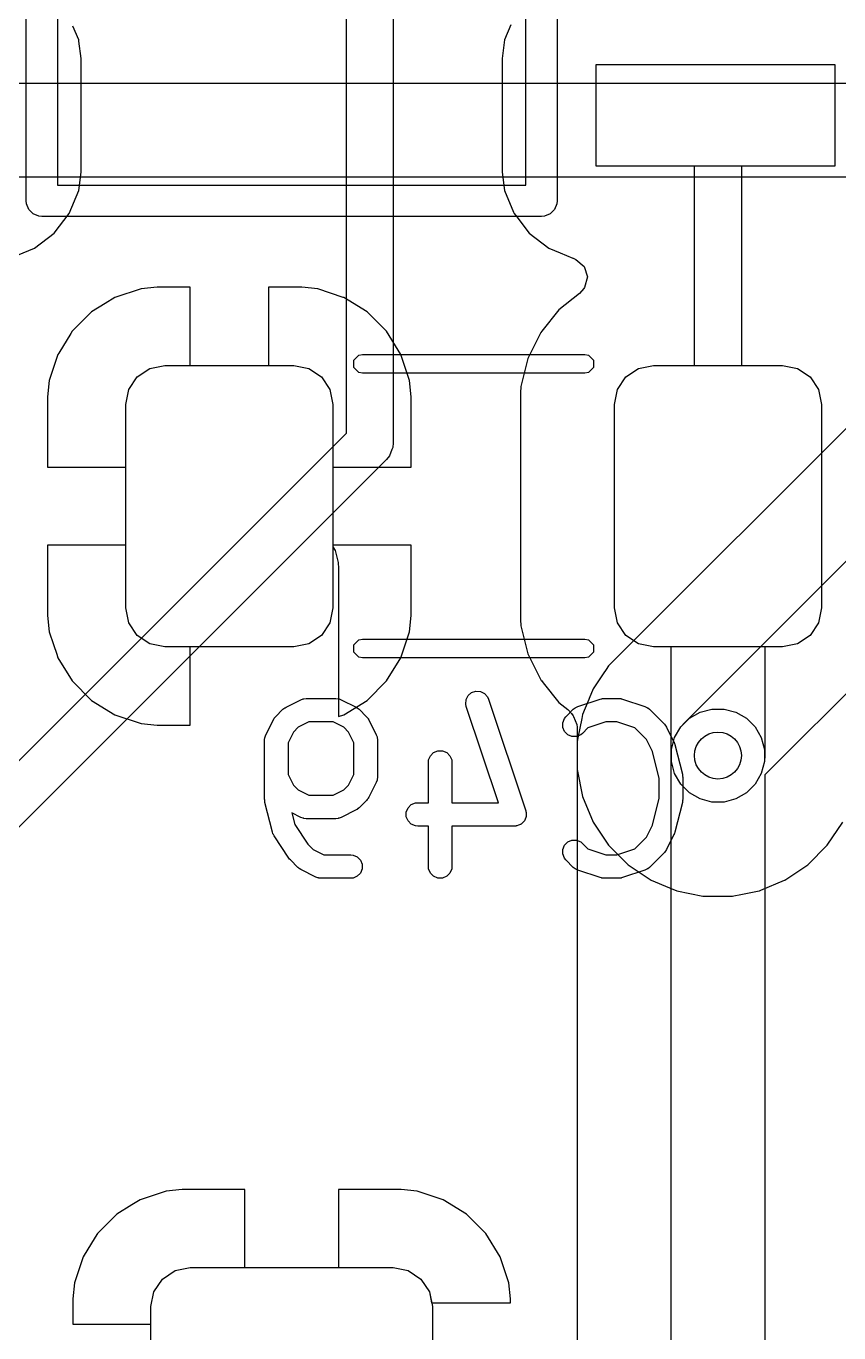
# Model space of a CAD drawing. Header units: inches. Extents: x 1.3 to 5.24, y -7.03 to -1.12.
# Drawn here: x 2.1575 to 2.3622, y -5.5784 to -5.2494 of the extents above; entities that cross this region are included whole.
import ezdxf

# ---------------------------------------------------------------- set-up
doc = ezdxf.new("R2010")
doc.units = ezdxf.units.IN
doc.header["$MEASUREMENT"] = 0
for name, color, linetype, true_color in [('B.Cu', 153, 'CONTINUOUS', 0x4d7fc4), ('B.Mask', 4, 'CONTINUOUS', 0x02ffee), ('B.Paste', 132, 'CONTINUOUS', 0x00c2c2), ('B.Silkscreen', 31, 'CONTINUOUS', 0xe8b2a7), ('F.Cu', 13, 'CONTINUOUS', 0xc83434), ('In1.Cu', 91, 'CONTINUOUS', 0x7fc87f), ('In2.Cu', 33, 'CONTINUOUS', 0xce7d2c)]:
    doc.layers.add(name, color=color, linetype=linetype, true_color=true_color)

msp = doc.modelspace()

# ---------------------------------------------------------------- linework, layer by layer
at = {"layer": 'B.Cu', "linetype": 'CONTINUOUS'}
for p, q in [((2.17079, -5.25288), (2.16933, -5.24937)), ((2.2796, -5.2491), (2.27803, -5.25288)), ((2.17079, -5.2529), (2.17079, -5.25288)), ((2.17079, -5.25288), (2.17079, -5.25288)), ((2.17079, -5.25288), (2.17079, -5.25288)), ((2.17082, -5.25301), (2.17079, -5.2529)), ((2.17082, -5.25304), (2.17082, -5.25301)), ((2.17083, -5.25315), (2.17082, -5.25304)), ((2.17083, -5.25316), (2.17083, -5.25315)), ((2.17083, -5.25318), (2.17083, -5.25316)), ((2.1714, -5.25751), (2.17083, -5.25318)), ((2.27803, -5.25288), (2.27742, -5.25751)), ((2.27803, -5.25288), (2.27803, -5.25288)), ((2.1714, -5.2862), (2.1714, -5.25751)), ((2.1714, -5.25751), (2.1714, -5.25751)), ((2.1714, -5.25751), (2.1714, -5.25751)), ((2.27742, -5.25751), (2.27742, -5.2862)), ((2.30106, -5.28465), (2.30106, -5.25906)), ((2.30106, -5.25906), (2.36122, -5.25906)), ((2.36122, -5.25906), (2.36122, -5.28465)), ((2.17079, -5.29082), (2.1714, -5.2862)), ((2.27742, -5.2862), (2.27803, -5.29082)), ((2.32585, -5.28465), (2.30106, -5.28465)), ((2.32585, -5.33484), (2.32585, -5.28465)), ((2.36122, -5.28465), (2.33766, -5.28465)), ((2.33766, -5.28465), (2.33766, -5.33484)), ((2.16841, -5.29657), (2.17079, -5.29082)), ((2.27803, -5.29082), (2.27803, -5.29082)), ((2.27803, -5.29082), (2.27803, -5.29082)), ((2.27803, -5.29082), (2.27803, -5.29082)), ((2.27803, -5.29082), (2.27803, -5.29082)), ((2.27803, -5.29082), (2.27803, -5.29082)), ((2.27803, -5.29082), (2.28026, -5.29621)), ((2.16462, -5.30151), (2.16841, -5.29657)), ((2.28026, -5.29621), (2.28041, -5.29657)), ((2.28041, -5.29657), (2.28107, -5.29743)), ((2.28107, -5.29743), (2.2842, -5.30151)), ((2.15968, -5.3053), (2.16462, -5.30151)), ((2.2842, -5.30151), (2.28914, -5.3053)), ((2.15393, -5.30768), (2.15968, -5.3053)), ((2.28914, -5.3053), (2.29201, -5.30648)), ((2.29201, -5.30648), (2.29518, -5.3078)), ((2.29518, -5.3078), (2.29529, -5.30784)), ((2.29529, -5.30784), (2.29543, -5.30791)), ((2.29543, -5.30791), (2.29597, -5.30815)), ((2.29597, -5.30815), (2.29807, -5.30992)), ((2.29807, -5.30992), (2.29888, -5.31255)), ((2.29888, -5.31255), (2.29813, -5.3152)), ((2.18647, -5.31557), (2.17992, -5.31774)), ((2.19051, -5.31516), (2.18647, -5.31557)), ((2.18647, -5.31557), (2.18647, -5.31557)), ((2.19888, -5.31516), (2.19051, -5.31516)), ((2.19051, -5.31516), (2.19051, -5.31516)), ((2.19051, -5.31516), (2.19051, -5.31516)), ((2.19051, -5.31516), (2.19051, -5.31516)), ((2.19888, -5.33484), (2.19888, -5.31516)), ((2.22693, -5.31516), (2.21856, -5.31516)), ((2.21856, -5.31516), (2.21856, -5.33484)), ((2.23097, -5.31557), (2.22693, -5.31516)), ((2.22693, -5.31516), (2.22693, -5.31516)), ((2.23735, -5.31769), (2.23097, -5.31557)), ((2.23097, -5.31557), (2.23097, -5.31557)), ((2.29687, -5.31671), (2.2917, -5.32087)), ((2.29795, -5.31549), (2.29687, -5.31671)), ((2.29813, -5.3152), (2.29795, -5.31549)), ((2.29813, -5.3152), (2.29813, -5.3152)), ((2.17745, -5.31926), (2.17404, -5.32137)), ((2.17992, -5.31774), (2.17745, -5.31926)), ((2.17992, -5.31774), (2.17992, -5.31774)), ((2.17992, -5.31774), (2.17992, -5.31774)), ((2.17992, -5.31774), (2.17992, -5.31774)), ((2.23752, -5.31774), (2.23735, -5.31769)), ((2.2434, -5.32137), (2.23752, -5.31774)), ((2.23752, -5.31774), (2.23752, -5.31774)), ((2.17404, -5.32137), (2.16916, -5.32625)), ((2.24828, -5.32625), (2.2434, -5.32137)), ((2.2917, -5.32087), (2.28737, -5.32625)), ((2.2917, -5.32087), (2.2917, -5.32087)), ((2.16882, -5.32679), (2.16578, -5.33173)), ((2.16916, -5.32625), (2.16882, -5.32679)), ((2.2519, -5.33212), (2.24828, -5.32625)), ((2.28713, -5.32655), (2.2839, -5.33306)), ((2.28737, -5.32625), (2.28713, -5.32655)), ((2.16554, -5.33212), (2.16337, -5.33867)), ((2.16578, -5.33173), (2.16554, -5.33212)), ((2.25407, -5.33867), (2.2519, -5.33212)), ((2.2519, -5.33212), (2.2519, -5.33212)), ((2.2839, -5.33307), (2.28214, -5.34014)), ((2.2839, -5.33306), (2.2839, -5.33307)), ((2.18552, -5.33773), (2.18871, -5.33559)), ((2.18871, -5.33559), (2.19248, -5.33484)), ((2.19248, -5.33484), (2.19888, -5.33484)), ((2.21856, -5.33484), (2.22496, -5.33484)), ((2.22496, -5.33484), (2.22873, -5.33559)), ((2.22873, -5.33559), (2.23192, -5.33773)), ((2.30855, -5.33773), (2.31175, -5.33559)), ((2.31175, -5.33559), (2.31551, -5.33484)), ((2.31551, -5.33484), (2.32585, -5.33484)), ((2.33766, -5.33484), (2.34799, -5.33484)), ((2.34799, -5.33484), (2.35176, -5.33559)), ((2.35176, -5.33559), (2.35495, -5.33773)), ((2.16337, -5.33867), (2.16295, -5.34272)), ((2.16337, -5.33867), (2.16337, -5.33867)), ((2.18339, -5.34092), (2.18552, -5.33773)), ((2.23192, -5.33773), (2.23405, -5.34092)), ((2.25449, -5.34272), (2.25407, -5.33867)), ((2.28214, -5.34014), (2.28203, -5.34177)), ((2.30642, -5.34092), (2.30855, -5.33773)), ((2.35495, -5.33773), (2.35709, -5.34092)), ((2.16295, -5.34272), (2.16295, -5.34272)), ((2.16295, -5.34272), (2.16295, -5.36043)), ((2.16295, -5.34272), (2.16295, -5.34272)), ((2.18264, -5.34469), (2.18339, -5.34092)), ((2.23405, -5.34092), (2.2348, -5.34469)), ((2.25449, -5.36043), (2.25449, -5.34272)), ((2.25449, -5.34272), (2.25449, -5.34272)), ((2.28203, -5.34177), (2.28203, -5.39878)), ((2.30567, -5.34469), (2.30642, -5.34092)), ((2.35709, -5.34092), (2.35783, -5.34469)), ((2.18264, -5.36043), (2.18264, -5.34469)), ((2.2348, -5.34469), (2.2348, -5.36043)), ((2.30567, -5.39587), (2.30567, -5.34469)), ((2.35783, -5.34469), (2.35783, -5.39587)), ((2.16295, -5.36043), (2.18264, -5.36043)), ((2.2348, -5.36043), (2.25449, -5.36043)), ((2.18264, -5.38012), (2.16295, -5.38012)), ((2.16295, -5.38012), (2.16295, -5.39783)), ((2.18264, -5.39587), (2.18264, -5.38012)), ((2.25449, -5.38012), (2.2348, -5.38012)), ((2.2348, -5.38012), (2.2348, -5.38055)), ((2.2348, -5.38055), (2.23532, -5.38144)), ((2.23532, -5.38144), (2.23612, -5.38442)), ((2.25449, -5.39783), (2.25449, -5.38012)), ((2.23612, -5.38442), (2.23622, -5.38596)), ((2.23622, -5.38596), (2.23622, -5.42324)), ((2.18339, -5.39963), (2.18264, -5.39587)), ((2.30642, -5.39963), (2.30567, -5.39587)), ((2.35783, -5.39587), (2.35709, -5.39963)), ((2.16295, -5.39783), (2.16337, -5.40188)), ((2.18552, -5.40283), (2.18339, -5.39963)), ((2.25407, -5.40188), (2.25449, -5.39783)), ((2.25449, -5.39783), (2.25449, -5.39783)), ((2.28203, -5.39878), (2.28214, -5.40041)), ((2.30855, -5.40283), (2.30642, -5.39963)), ((2.35709, -5.39963), (2.35495, -5.40283)), ((2.16337, -5.40188), (2.16337, -5.40188)), ((2.16337, -5.40188), (2.16337, -5.40188)), ((2.16337, -5.40188), (2.16442, -5.40507)), ((2.18871, -5.40496), (2.18552, -5.40283)), ((2.2519, -5.40843), (2.25407, -5.40188)), ((2.25407, -5.40188), (2.25407, -5.40188)), ((2.28214, -5.40041), (2.28214, -5.40041)), ((2.28214, -5.40041), (2.2839, -5.40748)), ((2.31175, -5.40496), (2.30855, -5.40283)), ((2.35495, -5.40283), (2.35176, -5.40496)), ((2.16442, -5.40507), (2.16524, -5.40753)), ((2.19248, -5.40571), (2.18871, -5.40496)), ((2.19888, -5.40571), (2.19248, -5.40571)), ((2.19888, -5.42539), (2.19888, -5.40571)), ((2.31551, -5.40571), (2.31175, -5.40496)), ((2.31994, -5.40571), (2.31551, -5.40571)), ((2.31994, -5.43307), (2.31994, -5.40571)), ((2.34799, -5.40571), (2.34356, -5.40571)), ((2.34356, -5.40571), (2.34356, -5.43307)), ((2.35176, -5.40496), (2.34799, -5.40571)), ((2.16524, -5.40753), (2.16554, -5.40843)), ((2.16554, -5.40843), (2.16554, -5.40843)), ((2.16554, -5.40843), (2.16916, -5.4143)), ((2.24828, -5.4143), (2.2519, -5.40843)), ((2.2519, -5.40843), (2.2519, -5.40843)), ((2.2839, -5.40748), (2.2839, -5.40748)), ((2.2839, -5.40748), (2.28713, -5.41401)), ((2.16916, -5.4143), (2.17404, -5.41919)), ((2.2434, -5.41919), (2.24828, -5.4143)), ((2.28713, -5.41401), (2.28713, -5.41401)), ((2.28713, -5.41401), (2.28713, -5.41401)), ((2.28713, -5.41401), (2.28725, -5.41415)), ((2.28725, -5.41415), (2.28726, -5.41417)), ((2.28726, -5.41417), (2.2873, -5.41421)), ((2.2873, -5.41421), (2.28774, -5.41476)), ((2.28774, -5.41476), (2.2917, -5.41968)), ((2.17404, -5.41919), (2.17992, -5.42281)), ((2.23752, -5.42281), (2.2434, -5.41919)), ((2.2917, -5.41968), (2.2917, -5.41968)), ((2.2917, -5.41968), (2.2917, -5.41968)), ((2.2917, -5.41968), (2.29393, -5.42148)), ((2.29393, -5.42148), (2.29488, -5.42249)), ((2.29488, -5.42249), (2.29529, -5.42308)), ((2.17992, -5.42281), (2.17992, -5.42281)), ((2.17992, -5.42281), (2.18647, -5.42498)), ((2.18647, -5.42498), (2.18647, -5.42498)), ((2.18647, -5.42498), (2.18647, -5.42498)), ((2.18647, -5.42498), (2.18647, -5.42498)), ((2.18647, -5.42498), (2.19051, -5.42539)), ((2.19051, -5.42539), (2.19888, -5.42539)), ((2.19888, -5.42539), (2.19888, -5.42539)), ((2.23622, -5.42324), (2.23752, -5.42281)), ((2.23752, -5.42281), (2.23752, -5.42281)), ((2.29529, -5.42308), (2.29541, -5.42327)), ((2.29541, -5.42327), (2.29623, -5.42527)), ((2.29623, -5.42527), (2.29624, -5.42533)), ((2.29624, -5.42533), (2.29628, -5.42585)), ((2.29628, -5.42585), (2.29629, -5.42587)), ((2.29629, -5.42587), (2.29628, -5.42589)), ((2.29628, -5.42589), (2.2963, -5.42612)), ((2.2963, -5.42612), (2.2963, -5.43656)), ((2.32004, -5.43461), (2.31994, -5.43307)), ((2.32084, -5.43759), (2.32004, -5.43461)), ((2.34346, -5.43461), (2.34266, -5.43759)), ((2.34356, -5.43307), (2.34346, -5.43461)), ((2.2963, -5.43656), (2.29766, -5.44341)), ((2.32238, -5.44026), (2.32084, -5.43759)), ((2.34266, -5.43759), (2.34112, -5.44026)), ((2.32456, -5.44244), (2.32238, -5.44026)), ((2.32723, -5.44398), (2.32456, -5.44244)), ((2.33894, -5.44244), (2.33627, -5.44398)), ((2.34112, -5.44026), (2.33894, -5.44244)), ((2.29766, -5.44341), (2.29766, -5.44341)), ((2.29766, -5.44341), (2.29766, -5.44341)), ((2.29766, -5.44341), (2.29766, -5.44341)), ((2.29766, -5.44341), (2.30033, -5.44986)), ((2.33021, -5.44478), (2.32723, -5.44398)), ((2.33329, -5.44478), (2.33021, -5.44478)), ((2.33627, -5.44398), (2.33329, -5.44478)), ((2.30033, -5.44986), (2.30033, -5.44986)), ((2.30033, -5.44986), (2.30033, -5.44986)), ((2.30033, -5.44986), (2.30421, -5.45567)), ((2.35929, -5.45567), (2.36317, -5.44986)), ((2.30421, -5.45567), (2.30421, -5.45567)), ((2.30421, -5.45567), (2.30421, -5.45567)), ((2.30421, -5.45567), (2.30915, -5.46061)), ((2.35435, -5.46061), (2.35929, -5.45567)), ((2.30915, -5.46061), (2.30915, -5.46061)), ((2.30915, -5.46061), (2.30915, -5.46061)), ((2.30915, -5.46061), (2.31496, -5.46449)), ((2.34855, -5.46449), (2.35435, -5.46061)), ((2.31496, -5.46449), (2.31496, -5.46449)), ((2.31496, -5.46449), (2.31955, -5.46639)), ((2.34253, -5.46698), (2.34854, -5.46449)), ((2.34854, -5.46449), (2.34854, -5.46449)), ((2.34854, -5.46449), (2.34855, -5.46449)), ((2.31955, -5.46639), (2.32141, -5.46716)), ((2.32141, -5.46716), (2.32141, -5.46716)), ((2.32141, -5.46716), (2.32141, -5.46716)), ((2.32141, -5.46716), (2.32796, -5.46846)), ((2.32796, -5.46846), (2.32807, -5.46849)), ((2.32807, -5.46849), (2.32826, -5.46852)), ((2.32826, -5.46852), (2.33524, -5.46852)), ((2.33524, -5.46852), (2.33541, -5.46852)), ((2.33541, -5.46852), (2.33572, -5.46843)), ((2.33572, -5.46843), (2.33753, -5.46807)), ((2.33753, -5.46807), (2.34209, -5.46716)), ((2.33753, -5.46807), (2.33753, -5.46807)), ((2.34209, -5.46716), (2.34222, -5.46711)), ((2.34209, -5.46716), (2.34209, -5.46716)), ((2.34209, -5.46716), (2.34209, -5.46716)), ((2.34209, -5.46716), (2.34209, -5.46716)), ((2.34209, -5.46716), (2.34209, -5.46716)), ((2.34222, -5.46711), (2.34253, -5.46698)), ((2.34253, -5.46698), (2.34253, -5.46698)), ((2.19281, -5.54274), (2.18626, -5.54491)), ((2.19685, -5.54232), (2.19281, -5.54274)), ((2.19281, -5.54274), (2.19281, -5.54274)), ((2.2126, -5.54232), (2.19685, -5.54232)), ((2.19685, -5.54232), (2.19685, -5.54232)), ((2.19685, -5.54232), (2.19685, -5.54232)), ((2.19685, -5.54232), (2.19685, -5.54232)), ((2.19685, -5.54232), (2.19685, -5.54232)), ((2.2126, -5.56201), (2.2126, -5.54232)), ((2.25197, -5.54232), (2.23622, -5.54232)), ((2.23622, -5.54232), (2.23622, -5.56201)), ((2.25601, -5.54274), (2.25197, -5.54232)), ((2.25197, -5.54232), (2.25197, -5.54232)), ((2.26256, -5.54491), (2.25601, -5.54274)), ((2.25601, -5.54274), (2.25601, -5.54274)), ((2.18414, -5.54621), (2.18038, -5.54853)), ((2.18625, -5.54491), (2.18414, -5.54621)), ((2.18625, -5.54491), (2.18625, -5.54491)), ((2.18626, -5.54491), (2.18625, -5.54491)), ((2.18625, -5.54491), (2.18625, -5.54491)), ((2.26844, -5.54853), (2.26256, -5.54491)), ((2.26256, -5.54491), (2.26256, -5.54491)), ((2.26256, -5.54491), (2.26256, -5.54491)), ((2.18038, -5.54853), (2.1755, -5.55341)), ((2.27332, -5.55341), (2.26844, -5.54853)), ((2.17494, -5.55432), (2.17188, -5.55929)), ((2.1755, -5.55341), (2.17494, -5.55432)), ((2.27694, -5.55929), (2.27332, -5.55341)), ((2.17188, -5.55929), (2.1697, -5.56584)), ((2.17188, -5.55929), (2.17188, -5.55929)), ((2.17188, -5.55929), (2.17188, -5.55929)), ((2.27911, -5.56584), (2.27694, -5.55929)), ((2.27694, -5.55929), (2.27694, -5.55929)), ((2.19186, -5.56489), (2.19505, -5.56276)), ((2.19505, -5.56276), (2.19882, -5.56201)), ((2.19882, -5.56201), (2.2126, -5.56201)), ((2.23622, -5.56201), (2.25, -5.56201)), ((2.25, -5.56201), (2.25377, -5.56276)), ((2.25377, -5.56276), (2.25696, -5.56489)), ((2.1697, -5.56584), (2.16929, -5.56988)), ((2.1697, -5.56584), (2.1697, -5.56584)), ((2.18973, -5.56808), (2.19186, -5.56489)), ((2.25696, -5.56489), (2.25909, -5.56808)), ((2.27953, -5.56988), (2.27911, -5.56584)), ((2.16929, -5.56988), (2.16929, -5.56988)), ((2.16929, -5.56988), (2.16929, -5.57628)), ((2.16929, -5.56988), (2.16929, -5.56988)), ((2.18898, -5.57185), (2.18973, -5.56808)), ((2.25909, -5.56808), (2.25965, -5.57087)), ((2.27953, -5.57087), (2.27953, -5.56988)), ((2.27953, -5.56988), (2.27953, -5.56988)), ((2.18898, -5.57628), (2.18898, -5.57185)), ((2.25965, -5.57087), (2.27953, -5.57087)), ((2.16929, -5.57628), (2.18898, -5.57628))]:
    msp.add_line(p, q, dxfattribs=at)
at = {"layer": 'B.Cu'}
msp.add_circle((2.33175, -5.43307), 0.00591, dxfattribs=at)
at = {"layer": 'B.Mask', "linetype": 'CONTINUOUS'}
for p, q in [((2.30106, -5.28465), (2.30106, -5.25906)), ((2.30106, -5.25906), (2.36122, -5.25906)), ((2.36122, -5.25906), (2.36122, -5.28465)), ((2.36122, -5.28465), (2.30106, -5.28465)), ((2.18552, -5.33773), (2.18871, -5.33559)), ((2.18871, -5.33559), (2.19248, -5.33484)), ((2.19248, -5.33484), (2.22496, -5.33484)), ((2.22496, -5.33484), (2.22873, -5.33559)), ((2.22873, -5.33559), (2.23192, -5.33773)), ((2.30855, -5.33773), (2.31175, -5.33559)), ((2.31175, -5.33559), (2.31551, -5.33484)), ((2.31551, -5.33484), (2.34799, -5.33484)), ((2.34799, -5.33484), (2.35176, -5.33559)), ((2.35176, -5.33559), (2.35495, -5.33773)), ((2.18339, -5.34092), (2.18552, -5.33773)), ((2.23192, -5.33773), (2.23405, -5.34092)), ((2.30642, -5.34092), (2.30855, -5.33773)), ((2.35495, -5.33773), (2.35709, -5.34092)), ((2.18264, -5.34469), (2.18339, -5.34092)), ((2.23405, -5.34092), (2.2348, -5.34469)), ((2.30567, -5.34469), (2.30642, -5.34092)), ((2.35709, -5.34092), (2.35783, -5.34469)), ((2.18264, -5.39587), (2.18264, -5.34469)), ((2.2348, -5.34469), (2.2348, -5.39587)), ((2.30567, -5.39587), (2.30567, -5.34469)), ((2.35783, -5.34469), (2.35783, -5.39587)), ((2.18339, -5.39963), (2.18264, -5.39587)), ((2.2348, -5.39587), (2.23405, -5.39963)), ((2.30642, -5.39963), (2.30567, -5.39587)), ((2.35783, -5.39587), (2.35709, -5.39963)), ((2.18552, -5.40283), (2.18339, -5.39963)), ((2.23405, -5.39963), (2.23192, -5.40283)), ((2.30855, -5.40283), (2.30642, -5.39963)), ((2.35709, -5.39963), (2.35495, -5.40283)), ((2.18871, -5.40496), (2.18552, -5.40283)), ((2.23192, -5.40283), (2.22873, -5.40496)), ((2.31175, -5.40496), (2.30855, -5.40283)), ((2.35495, -5.40283), (2.35176, -5.40496)), ((2.19248, -5.40571), (2.18871, -5.40496)), ((2.22496, -5.40571), (2.19248, -5.40571)), ((2.22873, -5.40496), (2.22496, -5.40571)), ((2.31551, -5.40571), (2.31175, -5.40496)), ((2.34799, -5.40571), (2.31551, -5.40571)), ((2.35176, -5.40496), (2.34799, -5.40571)), ((2.19186, -5.56489), (2.19505, -5.56276)), ((2.19505, -5.56276), (2.19882, -5.56201)), ((2.19882, -5.56201), (2.25, -5.56201)), ((2.25, -5.56201), (2.25377, -5.56276)), ((2.25377, -5.56276), (2.25696, -5.56489)), ((2.18973, -5.56808), (2.19186, -5.56489)), ((2.25696, -5.56489), (2.25909, -5.56808)), ((2.18898, -5.57185), (2.18973, -5.56808)), ((2.25909, -5.56808), (2.25984, -5.57185)), ((2.18898, -5.60433), (2.18898, -5.57185)), ((2.25984, -5.57185), (2.25984, -5.60433))]:
    msp.add_line(p, q, dxfattribs=at)
at = {"layer": 'B.Paste', "linetype": 'CONTINUOUS'}
for p, q in [((2.30106, -5.28465), (2.30106, -5.25906)), ((2.30106, -5.25906), (2.36122, -5.25906)), ((2.36122, -5.25906), (2.36122, -5.28465)), ((2.36122, -5.28465), (2.30106, -5.28465)), ((2.18552, -5.33773), (2.18871, -5.33559)), ((2.18871, -5.33559), (2.19248, -5.33484)), ((2.19248, -5.33484), (2.22496, -5.33484)), ((2.22496, -5.33484), (2.22873, -5.33559)), ((2.22873, -5.33559), (2.23192, -5.33773)), ((2.30855, -5.33773), (2.31175, -5.33559)), ((2.31175, -5.33559), (2.31551, -5.33484)), ((2.31551, -5.33484), (2.34799, -5.33484)), ((2.34799, -5.33484), (2.35176, -5.33559)), ((2.35176, -5.33559), (2.35495, -5.33773)), ((2.18339, -5.34092), (2.18552, -5.33773)), ((2.23192, -5.33773), (2.23405, -5.34092)), ((2.30642, -5.34092), (2.30855, -5.33773)), ((2.35495, -5.33773), (2.35709, -5.34092)), ((2.18264, -5.34469), (2.18339, -5.34092)), ((2.23405, -5.34092), (2.2348, -5.34469)), ((2.30567, -5.34469), (2.30642, -5.34092)), ((2.35709, -5.34092), (2.35783, -5.34469)), ((2.18264, -5.39587), (2.18264, -5.34469)), ((2.2348, -5.34469), (2.2348, -5.39587)), ((2.30567, -5.39587), (2.30567, -5.34469)), ((2.35783, -5.34469), (2.35783, -5.39587)), ((2.18339, -5.39963), (2.18264, -5.39587)), ((2.2348, -5.39587), (2.23405, -5.39963)), ((2.30642, -5.39963), (2.30567, -5.39587)), ((2.35783, -5.39587), (2.35709, -5.39963)), ((2.18552, -5.40283), (2.18339, -5.39963)), ((2.23405, -5.39963), (2.23192, -5.40283)), ((2.30855, -5.40283), (2.30642, -5.39963)), ((2.35709, -5.39963), (2.35495, -5.40283)), ((2.18871, -5.40496), (2.18552, -5.40283)), ((2.23192, -5.40283), (2.22873, -5.40496)), ((2.31175, -5.40496), (2.30855, -5.40283)), ((2.35495, -5.40283), (2.35176, -5.40496)), ((2.19248, -5.40571), (2.18871, -5.40496)), ((2.22496, -5.40571), (2.19248, -5.40571)), ((2.22873, -5.40496), (2.22496, -5.40571)), ((2.31551, -5.40571), (2.31175, -5.40496)), ((2.34799, -5.40571), (2.31551, -5.40571)), ((2.35176, -5.40496), (2.34799, -5.40571)), ((2.19186, -5.56489), (2.19505, -5.56276)), ((2.19505, -5.56276), (2.19882, -5.56201)), ((2.19882, -5.56201), (2.25, -5.56201)), ((2.25, -5.56201), (2.25377, -5.56276)), ((2.25377, -5.56276), (2.25696, -5.56489)), ((2.18973, -5.56808), (2.19186, -5.56489)), ((2.25696, -5.56489), (2.25909, -5.56808)), ((2.18898, -5.57185), (2.18973, -5.56808)), ((2.25909, -5.56808), (2.25984, -5.57185)), ((2.18898, -5.60433), (2.18898, -5.57185)), ((2.25984, -5.57185), (2.25984, -5.60433))]:
    msp.add_line(p, q, dxfattribs=at)
at = {"layer": 'B.Silkscreen', "linetype": 'CONTINUOUS'}
for p, q in [((2.15756, -5.29339), (2.15756, -5.10031)), ((2.29126, -5.10031), (2.29126, -5.29339)), ((2.16543, -5.10425), (2.16543, -5.28945)), ((2.28339, -5.28945), (2.28339, -5.10425)), ((2.16543, -5.28945), (2.28339, -5.28945)), ((2.15763, -5.29415), (2.15756, -5.29339)), ((2.15822, -5.29557), (2.15763, -5.29415)), ((2.29118, -5.29415), (2.2906, -5.29557)), ((2.29126, -5.29339), (2.29118, -5.29415)), ((2.15931, -5.29666), (2.15822, -5.29557)), ((2.16073, -5.29725), (2.15931, -5.29666)), ((2.1615, -5.29732), (2.16073, -5.29725)), ((2.28732, -5.29732), (2.1615, -5.29732)), ((2.28809, -5.29725), (2.28732, -5.29732)), ((2.28951, -5.29666), (2.28809, -5.29725)), ((2.2906, -5.29557), (2.28951, -5.29666)), ((2.24005, -5.33354), (2.24133, -5.33227)), ((2.24005, -5.33535), (2.24005, -5.33354)), ((2.24133, -5.33227), (2.24223, -5.33209)), ((2.24223, -5.33209), (2.29824, -5.33209)), ((2.29824, -5.33209), (2.29914, -5.33227)), ((2.29914, -5.33227), (2.30042, -5.33354)), ((2.30042, -5.33354), (2.30042, -5.33535)), ((2.24133, -5.33663), (2.24005, -5.33535)), ((2.24223, -5.33681), (2.24133, -5.33663)), ((2.29824, -5.33681), (2.24223, -5.33681)), ((2.29914, -5.33663), (2.29824, -5.33681)), ((2.30042, -5.33535), (2.29914, -5.33663)), ((2.24005, -5.4052), (2.24133, -5.40392)), ((2.24005, -5.40701), (2.24005, -5.4052)), ((2.24133, -5.40392), (2.24223, -5.40374)), ((2.24223, -5.40374), (2.29824, -5.40374)), ((2.29824, -5.40374), (2.29914, -5.40392)), ((2.29914, -5.40392), (2.30042, -5.4052)), ((2.30042, -5.4052), (2.30042, -5.40701)), ((2.24133, -5.40828), (2.24005, -5.40701)), ((2.24223, -5.40846), (2.24133, -5.40828)), ((2.29824, -5.40846), (2.24223, -5.40846)), ((2.29914, -5.40828), (2.29824, -5.40846)), ((2.30042, -5.40701), (2.29914, -5.40828)), ((2.22298, -5.42088), (2.22673, -5.41901)), ((2.22673, -5.41901), (2.22727, -5.4188)), ((2.22727, -5.4188), (2.22738, -5.41879)), ((2.22738, -5.41879), (2.22748, -5.41875)), ((2.22748, -5.41875), (2.22805, -5.41869)), ((2.22805, -5.41869), (2.23555, -5.41869)), ((2.23555, -5.41869), (2.23613, -5.41875)), ((2.23613, -5.41875), (2.23623, -5.41879)), ((2.23623, -5.41879), (2.23633, -5.4188)), ((2.23633, -5.4188), (2.23687, -5.41901)), ((2.23687, -5.41901), (2.24062, -5.42088)), ((2.26824, -5.42014), (2.26833, -5.41899)), ((2.26833, -5.41899), (2.26884, -5.41796)), ((2.26884, -5.41796), (2.26971, -5.41721)), ((2.26971, -5.41721), (2.2708, -5.41684)), ((2.2708, -5.41684), (2.27195, -5.41692)), ((2.27195, -5.41692), (2.27298, -5.41744)), ((2.27298, -5.41744), (2.27374, -5.41831)), ((2.27374, -5.41831), (2.27397, -5.41884)), ((2.27397, -5.41884), (2.28335, -5.44696)), ((2.29649, -5.42072), (2.30211, -5.41885)), ((2.30211, -5.41885), (2.3024, -5.41878)), ((2.3024, -5.41878), (2.30247, -5.41875)), ((2.30247, -5.41875), (2.30257, -5.41874)), ((2.30257, -5.41874), (2.30268, -5.41872)), ((2.30268, -5.41872), (2.30275, -5.41872)), ((2.30275, -5.41872), (2.30304, -5.41869)), ((2.30304, -5.41869), (2.30679, -5.41869)), ((2.30679, -5.41869), (2.30709, -5.41872)), ((2.30709, -5.41872), (2.30716, -5.41872)), ((2.30716, -5.41872), (2.30727, -5.41874)), ((2.30727, -5.41874), (2.30737, -5.41875)), ((2.30737, -5.41875), (2.30744, -5.41878)), ((2.30744, -5.41878), (2.30773, -5.41885)), ((2.30773, -5.41885), (2.31335, -5.42072)), ((2.22034, -5.42331), (2.22222, -5.42143)), ((2.22222, -5.42143), (2.22244, -5.42125)), ((2.22244, -5.42125), (2.22249, -5.42119)), ((2.22249, -5.42119), (2.22258, -5.42113)), ((2.22258, -5.42113), (2.22266, -5.42107)), ((2.22266, -5.42107), (2.22274, -5.42104)), ((2.22274, -5.42104), (2.22298, -5.42088)), ((2.24062, -5.42088), (2.24087, -5.42104)), ((2.24087, -5.42104), (2.24094, -5.42107)), ((2.24094, -5.42107), (2.24102, -5.42113)), ((2.24102, -5.42113), (2.24111, -5.42119)), ((2.24111, -5.42119), (2.24116, -5.42125)), ((2.24116, -5.42125), (2.24139, -5.42143)), ((2.24139, -5.42143), (2.24327, -5.42331)), ((2.26837, -5.42071), (2.26824, -5.42014)), ((2.27645, -5.44494), (2.26837, -5.42071)), ((2.29346, -5.42331), (2.29533, -5.42143)), ((2.29533, -5.42143), (2.29578, -5.42107)), ((2.29578, -5.42107), (2.29588, -5.42103)), ((2.29588, -5.42103), (2.29596, -5.42096)), ((2.29596, -5.42096), (2.29649, -5.42072)), ((2.31335, -5.42072), (2.31388, -5.42096)), ((2.31388, -5.42096), (2.31396, -5.42103)), ((2.31396, -5.42103), (2.31406, -5.42107)), ((2.31406, -5.42107), (2.31451, -5.42143)), ((2.31451, -5.42143), (2.31826, -5.42518)), ((2.21791, -5.42782), (2.21979, -5.42408)), ((2.21979, -5.42408), (2.21994, -5.42383)), ((2.21994, -5.42383), (2.21997, -5.42376)), ((2.21997, -5.42376), (2.22004, -5.42367)), ((2.22004, -5.42367), (2.2201, -5.42359)), ((2.2201, -5.42359), (2.22016, -5.42353)), ((2.22016, -5.42353), (2.22034, -5.42331)), ((2.22605, -5.42595), (2.22486, -5.42715)), ((2.22875, -5.4246), (2.22605, -5.42595)), ((2.23486, -5.4246), (2.22875, -5.4246)), ((2.23755, -5.42595), (2.23486, -5.4246)), ((2.23875, -5.42715), (2.23755, -5.42595)), ((2.24327, -5.42331), (2.24345, -5.42353)), ((2.24345, -5.42353), (2.24351, -5.42359)), ((2.24351, -5.42359), (2.24357, -5.42367)), ((2.24357, -5.42367), (2.24363, -5.42376)), ((2.24363, -5.42376), (2.24366, -5.42383)), ((2.24366, -5.42383), (2.24382, -5.42408)), ((2.24382, -5.42408), (2.24569, -5.42782)), ((2.29265, -5.42482), (2.29309, -5.42376)), ((2.29265, -5.42597), (2.29265, -5.42482)), ((2.29309, -5.42704), (2.29265, -5.42597)), ((2.29309, -5.42376), (2.29346, -5.42331)), ((2.30352, -5.4246), (2.29902, -5.4261)), ((2.30632, -5.4246), (2.30352, -5.4246)), ((2.31082, -5.4261), (2.30632, -5.4246)), ((2.31826, -5.42518), (2.31844, -5.42541)), ((2.31844, -5.42541), (2.3185, -5.42546)), ((2.3185, -5.42546), (2.31856, -5.42555)), ((2.31856, -5.42555), (2.31862, -5.42563)), ((2.31862, -5.42563), (2.31865, -5.4257)), ((2.31865, -5.4257), (2.31881, -5.42595)), ((2.31881, -5.42595), (2.32068, -5.4297)), ((2.2176, -5.42915), (2.21766, -5.42857)), ((2.2176, -5.44414), (2.2176, -5.42915)), ((2.21766, -5.42857), (2.2177, -5.42847)), ((2.2177, -5.42847), (2.21771, -5.42837)), ((2.21771, -5.42837), (2.21791, -5.42782)), ((2.22486, -5.42715), (2.22351, -5.42984)), ((2.2401, -5.42984), (2.23875, -5.42715)), ((2.24569, -5.42782), (2.2459, -5.42837)), ((2.2459, -5.42837), (2.24591, -5.42847)), ((2.24591, -5.42847), (2.24595, -5.42857)), ((2.24595, -5.42857), (2.246, -5.42915)), ((2.246, -5.42915), (2.246, -5.43852)), ((2.29391, -5.42785), (2.29309, -5.42704)), ((2.29497, -5.42829), (2.29391, -5.42785)), ((2.29612, -5.42829), (2.29497, -5.42829)), ((2.29719, -5.42785), (2.29612, -5.42829)), ((2.29763, -5.42748), (2.29719, -5.42785)), ((2.29902, -5.4261), (2.29763, -5.42748)), ((2.31374, -5.42902), (2.31082, -5.4261)), ((2.31526, -5.43205), (2.31374, -5.42902)), ((2.22351, -5.42984), (2.22351, -5.43782)), ((2.2401, -5.43782), (2.2401, -5.42984)), ((2.25934, -5.43313), (2.26016, -5.43231)), ((2.26016, -5.43231), (2.26122, -5.43187)), ((2.26122, -5.43187), (2.26238, -5.43187)), ((2.26238, -5.43187), (2.26344, -5.43231)), ((2.26344, -5.43231), (2.26425, -5.43313)), ((2.31696, -5.43888), (2.31526, -5.43205)), ((2.32068, -5.4297), (2.3207, -5.42974)), ((2.3207, -5.42974), (2.32071, -5.42976)), ((2.32071, -5.42976), (2.3208, -5.43)), ((2.3208, -5.43), (2.32089, -5.43024)), ((2.32089, -5.43024), (2.32089, -5.43026)), ((2.32089, -5.43026), (2.32091, -5.4303)), ((2.32091, -5.4303), (2.32278, -5.4378)), ((2.25885, -5.43477), (2.2589, -5.43419)), ((2.25885, -5.44494), (2.25885, -5.43477)), ((2.2589, -5.43419), (2.25934, -5.43313)), ((2.26425, -5.43313), (2.2647, -5.43419)), ((2.2647, -5.43419), (2.26475, -5.43477)), ((2.26475, -5.43477), (2.26475, -5.44494)), ((2.22351, -5.43782), (2.22486, -5.44052)), ((2.23875, -5.44052), (2.2401, -5.43782)), ((2.24591, -5.43919), (2.2459, -5.4393)), ((2.24595, -5.4391), (2.24591, -5.43919)), ((2.246, -5.43852), (2.24595, -5.4391)), ((2.31696, -5.44378), (2.31696, -5.43888)), ((2.32278, -5.4378), (2.3228, -5.4379)), ((2.3228, -5.4379), (2.32281, -5.43794)), ((2.32281, -5.43794), (2.32283, -5.43816)), ((2.32283, -5.43816), (2.32287, -5.43838)), ((2.32287, -5.43838), (2.32286, -5.43842)), ((2.32286, -5.43842), (2.32287, -5.43852)), ((2.32287, -5.43852), (2.32287, -5.44414)), ((2.22486, -5.44052), (2.22605, -5.44172)), ((2.22605, -5.44172), (2.22875, -5.44307)), ((2.23486, -5.44307), (2.23755, -5.44172)), ((2.23755, -5.44172), (2.23875, -5.44052)), ((2.24569, -5.43984), (2.24382, -5.44359)), ((2.2459, -5.4393), (2.24569, -5.43984)), ((2.21761, -5.44424), (2.2176, -5.44414)), ((2.21761, -5.44429), (2.21761, -5.44424)), ((2.21764, -5.4445), (2.21761, -5.44429)), ((2.21766, -5.44472), (2.21764, -5.4445)), ((2.21768, -5.44476), (2.21766, -5.44472)), ((2.21769, -5.44486), (2.21768, -5.44476)), ((2.21957, -5.45236), (2.21769, -5.44486)), ((2.22875, -5.44307), (2.23486, -5.44307)), ((2.24327, -5.44436), (2.24139, -5.44623)), ((2.24345, -5.44413), (2.24327, -5.44436)), ((2.24351, -5.44408), (2.24345, -5.44413)), ((2.24357, -5.44399), (2.24351, -5.44408)), ((2.24363, -5.44391), (2.24357, -5.44399)), ((2.24366, -5.44384), (2.24363, -5.44391)), ((2.24382, -5.44359), (2.24366, -5.44384)), ((2.25372, -5.44625), (2.25453, -5.44544)), ((2.25453, -5.44544), (2.2556, -5.445)), ((2.2556, -5.445), (2.25618, -5.44494)), ((2.25618, -5.44494), (2.25885, -5.44494)), ((2.26475, -5.44494), (2.27645, -5.44494)), ((2.31526, -5.45061), (2.31696, -5.44378)), ((2.32278, -5.44486), (2.32091, -5.45236)), ((2.3228, -5.44476), (2.32278, -5.44486)), ((2.32281, -5.44472), (2.3228, -5.44476)), ((2.32283, -5.4445), (2.32281, -5.44472)), ((2.32287, -5.44429), (2.32283, -5.4445)), ((2.32287, -5.44414), (2.32286, -5.44424)), ((2.32286, -5.44424), (2.32287, -5.44429)), ((2.22673, -5.44866), (2.22444, -5.44751)), ((2.22444, -5.44751), (2.22517, -5.45043)), ((2.22727, -5.44887), (2.22673, -5.44866)), ((2.22738, -5.44887), (2.22727, -5.44887)), ((2.22748, -5.44891), (2.22738, -5.44887)), ((2.22805, -5.44897), (2.22748, -5.44891)), ((2.23555, -5.44897), (2.22805, -5.44897)), ((2.23613, -5.44891), (2.23555, -5.44897)), ((2.23623, -5.44887), (2.23613, -5.44891)), ((2.23633, -5.44887), (2.23623, -5.44887)), ((2.23687, -5.44866), (2.23633, -5.44887)), ((2.24062, -5.44678), (2.23687, -5.44866)), ((2.24087, -5.44663), (2.24062, -5.44678)), ((2.24094, -5.4466), (2.24087, -5.44663)), ((2.24102, -5.44653), (2.24094, -5.4466)), ((2.24111, -5.44648), (2.24102, -5.44653)), ((2.24116, -5.44642), (2.24111, -5.44648)), ((2.24139, -5.44623), (2.24116, -5.44642)), ((2.25328, -5.44732), (2.25372, -5.44625)), ((2.25328, -5.44847), (2.25328, -5.44732)), ((2.25372, -5.44953), (2.25328, -5.44847)), ((2.2834, -5.44867), (2.28318, -5.4491)), ((2.28335, -5.44696), (2.28341, -5.44724)), ((2.28344, -5.44847), (2.2834, -5.44857)), ((2.2834, -5.44857), (2.2834, -5.44867)), ((2.28341, -5.44724), (2.28344, -5.44732)), ((2.28344, -5.44732), (2.28344, -5.44738)), ((2.28344, -5.44738), (2.28348, -5.44752)), ((2.28348, -5.44752), (2.28344, -5.448)), ((2.28344, -5.448), (2.28344, -5.44847)), ((2.21969, -5.4527), (2.21957, -5.45236)), ((2.22517, -5.45043), (2.22847, -5.45539)), ((2.25453, -5.45035), (2.25372, -5.44953)), ((2.2556, -5.45079), (2.25453, -5.45035)), ((2.25618, -5.45085), (2.2556, -5.45079)), ((2.25885, -5.45085), (2.25618, -5.45085)), ((2.25885, -5.46102), (2.25885, -5.45085)), ((2.28055, -5.45085), (2.26475, -5.45085)), ((2.26475, -5.45085), (2.26475, -5.46102)), ((2.28084, -5.45082), (2.28055, -5.45085)), ((2.28092, -5.45082), (2.28084, -5.45082)), ((2.28097, -5.4508), (2.28092, -5.45082)), ((2.28112, -5.45079), (2.28097, -5.4508)), ((2.28156, -5.45061), (2.28112, -5.45079)), ((2.28201, -5.45046), (2.28156, -5.45061)), ((2.28209, -5.45039), (2.28201, -5.45046)), ((2.28219, -5.45035), (2.28209, -5.45039)), ((2.28252, -5.45001), (2.28219, -5.45035)), ((2.28288, -5.4497), (2.28252, -5.45001)), ((2.28293, -5.44961), (2.28288, -5.4497)), ((2.283, -5.44953), (2.28293, -5.44961)), ((2.28318, -5.4491), (2.283, -5.44953)), ((2.31374, -5.45364), (2.31526, -5.45061)), ((2.32091, -5.45236), (2.32089, -5.4524)), ((2.2197, -5.45277), (2.21969, -5.4527)), ((2.21974, -5.45283), (2.2197, -5.45277)), ((2.21976, -5.4529), (2.21974, -5.45283)), ((2.2198, -5.45296), (2.21976, -5.4529)), ((2.21997, -5.45328), (2.2198, -5.45296)), ((2.22372, -5.4589), (2.21997, -5.45328)), ((2.22847, -5.45539), (2.2298, -5.45671)), ((2.29265, -5.45669), (2.29309, -5.45563)), ((2.29309, -5.45563), (2.29391, -5.45481)), ((2.29391, -5.45481), (2.29497, -5.45437)), ((2.29497, -5.45437), (2.29612, -5.45437)), ((2.29612, -5.45437), (2.29719, -5.45481)), ((2.29719, -5.45481), (2.29763, -5.45518)), ((2.29763, -5.45518), (2.29902, -5.45656)), ((2.31082, -5.45656), (2.31374, -5.45364)), ((2.32068, -5.45296), (2.31881, -5.45671)), ((2.3207, -5.45292), (2.32068, -5.45296)), ((2.32071, -5.4529), (2.3207, -5.45292)), ((2.3208, -5.45266), (2.32071, -5.4529)), ((2.32089, -5.45242), (2.3208, -5.45266)), ((2.32089, -5.4524), (2.32089, -5.45242)), ((2.22372, -5.45891), (2.22372, -5.4589)), ((2.2239, -5.45913), (2.22372, -5.45891)), ((2.22372, -5.45891), (2.22372, -5.45891)), ((2.2298, -5.45671), (2.2325, -5.45806)), ((2.2325, -5.45806), (2.2393, -5.45806)), ((2.2393, -5.45806), (2.23988, -5.45812)), ((2.23988, -5.45812), (2.24094, -5.45856)), ((2.24094, -5.45856), (2.24176, -5.45938)), ((2.29265, -5.45784), (2.29265, -5.45669)), ((2.29309, -5.45891), (2.29265, -5.45784)), ((2.29346, -5.45935), (2.29309, -5.45891)), ((2.29902, -5.45656), (2.30352, -5.45806)), ((2.30352, -5.45806), (2.30632, -5.45806)), ((2.30632, -5.45806), (2.31082, -5.45656)), ((2.31826, -5.45748), (2.31451, -5.46123)), ((2.31844, -5.45725), (2.31826, -5.45748)), ((2.3185, -5.4572), (2.31844, -5.45725)), ((2.31856, -5.45711), (2.3185, -5.4572)), ((2.31862, -5.45703), (2.31856, -5.45711)), ((2.31865, -5.45696), (2.31862, -5.45703)), ((2.31881, -5.45671), (2.31865, -5.45696)), ((2.22409, -5.45935), (2.2239, -5.45913)), ((2.22597, -5.46123), (2.22409, -5.45935)), ((2.22409, -5.45935), (2.22409, -5.45935)), ((2.22409, -5.45935), (2.22409, -5.45935)), ((2.22619, -5.46142), (2.22597, -5.46123)), ((2.22624, -5.46147), (2.22619, -5.46142)), ((2.22633, -5.46153), (2.22624, -5.46147)), ((2.22641, -5.4616), (2.22633, -5.46153)), ((2.22649, -5.46163), (2.22641, -5.4616)), ((2.22673, -5.46178), (2.22649, -5.46163)), ((2.23048, -5.46366), (2.22673, -5.46178)), ((2.24176, -5.45938), (2.2422, -5.46044)), ((2.2422, -5.46159), (2.24176, -5.46266)), ((2.2422, -5.46044), (2.2422, -5.46159)), ((2.2589, -5.46159), (2.25885, -5.46102)), ((2.25934, -5.46266), (2.2589, -5.46159)), ((2.2647, -5.46159), (2.26425, -5.46266)), ((2.26475, -5.46102), (2.2647, -5.46159)), ((2.29533, -5.46123), (2.29346, -5.45935)), ((2.29578, -5.4616), (2.29533, -5.46123)), ((2.29588, -5.46164), (2.29578, -5.4616)), ((2.29596, -5.46171), (2.29588, -5.46164)), ((2.29649, -5.46194), (2.29596, -5.46171)), ((2.30211, -5.46382), (2.29649, -5.46194)), ((2.31335, -5.46194), (2.30773, -5.46382)), ((2.31388, -5.46171), (2.31335, -5.46194)), ((2.31396, -5.46164), (2.31388, -5.46171)), ((2.31406, -5.4616), (2.31396, -5.46164)), ((2.31451, -5.46123), (2.31406, -5.4616)), ((2.23102, -5.46386), (2.23048, -5.46366)), ((2.23113, -5.46387), (2.23102, -5.46386)), ((2.23123, -5.46391), (2.23113, -5.46387)), ((2.2318, -5.46397), (2.23123, -5.46391)), ((2.2393, -5.46397), (2.2318, -5.46397)), ((2.23988, -5.46391), (2.2393, -5.46397)), ((2.24094, -5.46347), (2.23988, -5.46391)), ((2.24176, -5.46266), (2.24094, -5.46347)), ((2.26016, -5.46347), (2.25934, -5.46266)), ((2.26122, -5.46391), (2.26016, -5.46347)), ((2.26238, -5.46391), (2.26122, -5.46391)), ((2.26344, -5.46347), (2.26238, -5.46391)), ((2.26425, -5.46266), (2.26344, -5.46347)), ((2.3024, -5.46388), (2.30211, -5.46382)), ((2.30247, -5.46391), (2.3024, -5.46388)), ((2.30257, -5.46392), (2.30247, -5.46391)), ((2.30268, -5.46395), (2.30257, -5.46392)), ((2.30275, -5.46394), (2.30268, -5.46395)), ((2.30304, -5.46397), (2.30275, -5.46394)), ((2.30679, -5.46397), (2.30304, -5.46397)), ((2.30709, -5.46394), (2.30679, -5.46397)), ((2.30716, -5.46395), (2.30709, -5.46394)), ((2.30727, -5.46392), (2.30716, -5.46395)), ((2.30737, -5.46391), (2.30727, -5.46392)), ((2.30744, -5.46388), (2.30737, -5.46391)), ((2.30773, -5.46382), (2.30744, -5.46388))]:
    msp.add_line(p, q, dxfattribs=at)
at = {"layer": 'F.Cu', "linetype": 'CONTINUOUS'}
for p, q in [((2.38409, -5.3306), (2.30421, -5.41047)), ((2.3234, -5.42472), (2.40945, -5.33867)), ((2.42961, -5.35191), (2.34356, -5.43796)), ((2.30318, -5.41202), (2.30033, -5.41628)), ((2.30328, -5.41188), (2.30318, -5.41202)), ((2.30358, -5.41141), (2.30328, -5.41188)), ((2.30328, -5.41188), (2.30328, -5.41188)), ((2.30421, -5.41047), (2.30358, -5.41141)), ((2.30421, -5.41047), (2.30421, -5.41047)), ((2.29923, -5.41895), (2.29766, -5.42273)), ((2.29935, -5.41867), (2.29923, -5.41895)), ((2.29923, -5.41895), (2.29923, -5.41895)), ((2.30033, -5.41628), (2.29935, -5.41867)), ((2.29766, -5.42273), (2.29746, -5.42373)), ((2.29766, -5.42273), (2.29766, -5.42273)), ((2.29766, -5.42273), (2.29766, -5.42273)), ((2.29746, -5.42373), (2.2965, -5.42858)), ((2.32084, -5.42855), (2.32238, -5.42588)), ((2.32238, -5.42588), (2.3234, -5.42472)), ((2.2965, -5.42858), (2.2963, -5.42958)), ((2.2965, -5.42858), (2.2965, -5.42858)), ((2.32004, -5.43153), (2.32084, -5.42855)), ((2.2963, -5.42958), (2.2963, -5.66265)), ((2.31994, -5.43307), (2.32004, -5.43153)), ((2.31994, -5.55118), (2.31994, -5.43307)), ((2.34356, -5.43796), (2.34356, -5.55118)), ((2.31994, -5.67517), (2.31994, -5.55118)), ((2.34356, -5.55118), (2.34356, -5.68006))]:
    msp.add_line(p, q, dxfattribs=at)
at = {"layer": 'F.Cu'}
msp.add_circle((2.33175, -5.43307), 0.00591, dxfattribs=at)
at = {"layer": 'In1.Cu', "linetype": 'CONTINUOUS'}
for p, q in [((1.81592, -5.26378), (2.48031, -5.26378)), ((2.48031, -5.2874), (1.81102, -5.2874)), ((2.32456, -5.4237), (2.32723, -5.42216)), ((2.32723, -5.42216), (2.33021, -5.42136)), ((2.33021, -5.42136), (2.33329, -5.42136)), ((2.33329, -5.42136), (2.33627, -5.42216)), ((2.33627, -5.42216), (2.33894, -5.4237)), ((2.32084, -5.42855), (2.32238, -5.42588)), ((2.32238, -5.42588), (2.32456, -5.4237)), ((2.33894, -5.4237), (2.34112, -5.42588)), ((2.34112, -5.42588), (2.34266, -5.42855)), ((2.32004, -5.43153), (2.32084, -5.42855)), ((2.34266, -5.42855), (2.34346, -5.43153)), ((2.32004, -5.43461), (2.32004, -5.43153)), ((2.34346, -5.43153), (2.34346, -5.43461)), ((2.32084, -5.43759), (2.32004, -5.43461)), ((2.34346, -5.43461), (2.34266, -5.43759)), ((2.32238, -5.44026), (2.32084, -5.43759)), ((2.34266, -5.43759), (2.34112, -5.44026)), ((2.32456, -5.44244), (2.32238, -5.44026)), ((2.32723, -5.44398), (2.32456, -5.44244)), ((2.33894, -5.44244), (2.33627, -5.44398)), ((2.34112, -5.44026), (2.33894, -5.44244)), ((2.33021, -5.44478), (2.32723, -5.44398)), ((2.33329, -5.44478), (2.33021, -5.44478)), ((2.33627, -5.44398), (2.33329, -5.44478))]:
    msp.add_line(p, q, dxfattribs=at)
at = {"layer": 'In1.Cu'}
msp.add_circle((2.33175, -5.43307), 0.00591, dxfattribs=at)
at = {"layer": 'In2.Cu', "linetype": 'CONTINUOUS'}
for p, q in [((2.23819, -5.35188), (2.23819, -4.96063)), ((2.25, -4.96308), (2.25, -5.35433)), ((2.03053, -5.55954), (2.23819, -5.35188)), ((2.24966, -5.35603), (2.249, -5.35761)), ((2.24989, -5.35548), (2.24966, -5.35603)), ((2.25, -5.35433), (2.24989, -5.35548)), ((2.24827, -5.35851), (2.03889, -5.56789)), ((2.249, -5.35761), (2.24827, -5.35851)), ((2.32456, -5.4237), (2.32723, -5.42216)), ((2.32723, -5.42216), (2.33021, -5.42136)), ((2.33021, -5.42136), (2.33329, -5.42136)), ((2.33329, -5.42136), (2.33627, -5.42216)), ((2.33627, -5.42216), (2.33894, -5.4237)), ((2.32084, -5.42855), (2.32238, -5.42588)), ((2.32238, -5.42588), (2.32456, -5.4237)), ((2.33894, -5.4237), (2.34112, -5.42588)), ((2.34112, -5.42588), (2.34266, -5.42855)), ((2.32004, -5.43153), (2.32084, -5.42855)), ((2.34266, -5.42855), (2.34346, -5.43153)), ((2.32004, -5.43461), (2.32004, -5.43153)), ((2.34346, -5.43153), (2.34346, -5.43461)), ((2.32084, -5.43759), (2.32004, -5.43461)), ((2.34346, -5.43461), (2.34266, -5.43759)), ((2.32238, -5.44026), (2.32084, -5.43759)), ((2.34266, -5.43759), (2.34112, -5.44026)), ((2.32456, -5.44244), (2.32238, -5.44026)), ((2.32723, -5.44398), (2.32456, -5.44244)), ((2.33894, -5.44244), (2.33627, -5.44398)), ((2.34112, -5.44026), (2.33894, -5.44244)), ((2.33021, -5.44478), (2.32723, -5.44398)), ((2.33329, -5.44478), (2.33021, -5.44478)), ((2.33627, -5.44398), (2.33329, -5.44478))]:
    msp.add_line(p, q, dxfattribs=at)
at = {"layer": 'In2.Cu'}
msp.add_circle((2.33175, -5.43307), 0.00591, dxfattribs=at)

doc.saveas('drawing.dxf')
